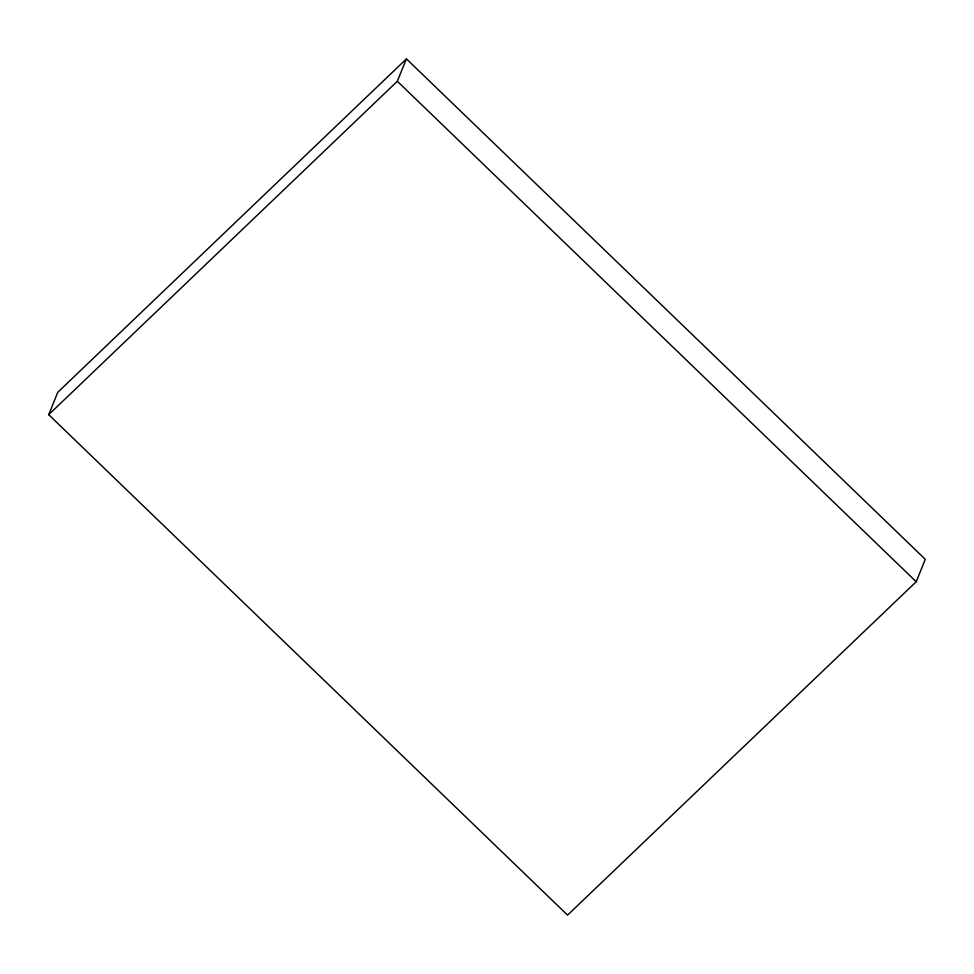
<?xml version="1.0" encoding="UTF-8"?>
<svg xmlns="http://www.w3.org/2000/svg" width="974" height="974" viewBox="0 0 974 974"><rect width="100%" height="100%" fill="white"/><g stroke="black" fill="none" stroke-linecap="round" stroke-linejoin="round"><path stroke-width="1.46" d="M48.7 414.668L57.795 392.266L406.426 58.878L925.3 559.332L916.205 581.734L567.574 915.122L48.7 414.668L397.331 81.268L406.426 58.878M397.331 81.268L916.205 581.734"/></g></svg>
